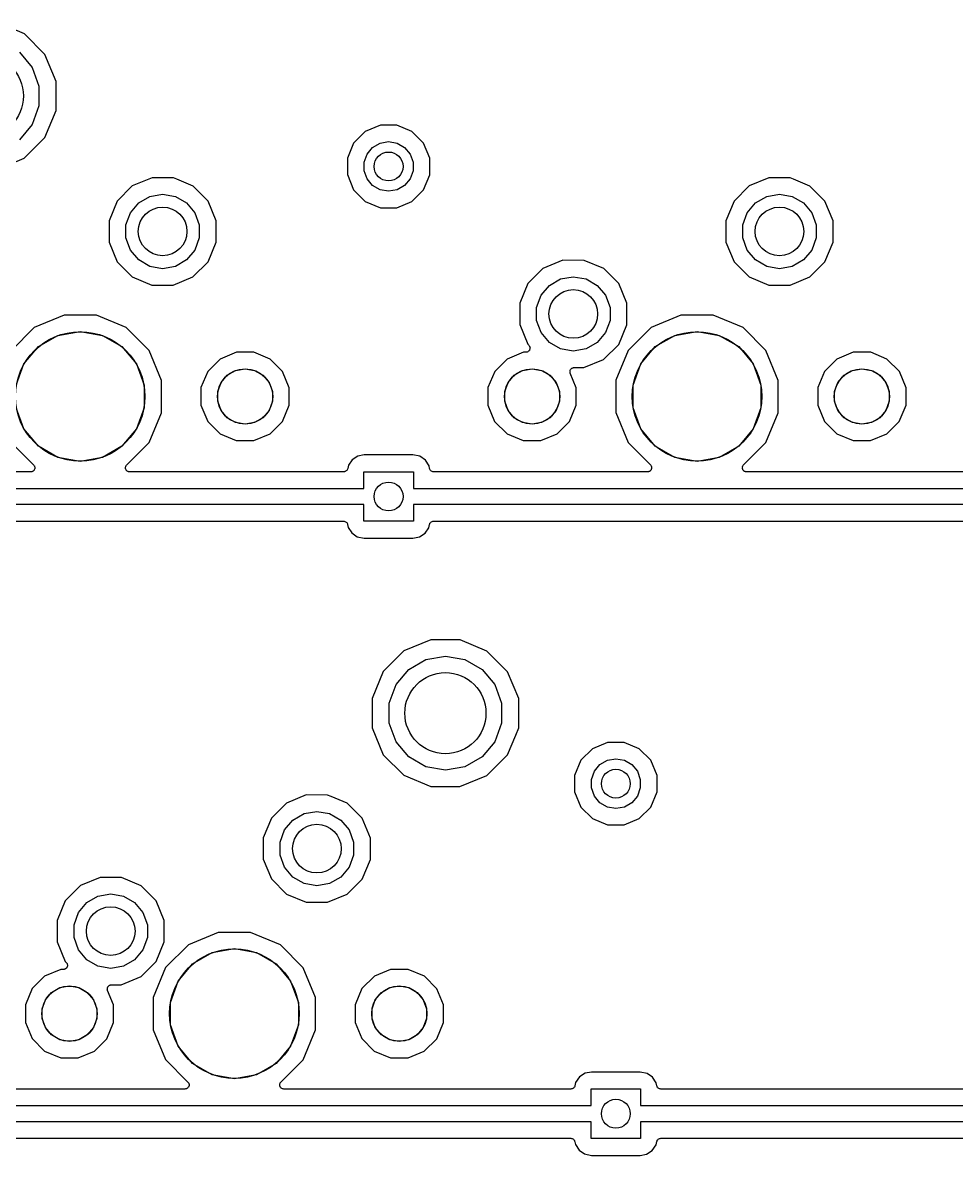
# Model space of a CAD drawing. Extents: x 36 to 201, y -145 to -29.
# Drawn here: x 143.73 to 172.49, y -102.36 to -67.49 of the extents above; entities that cross this region are included whole.
import ezdxf

# ---------------------------------------------------------------- set-up
doc = ezdxf.new("R2010")
doc.units = 0
doc.header["$MEASUREMENT"] = 0
doc.layers.add('BLACK', color=7, linetype='CONTINUOUS')

msp = doc.modelspace()

# ---------------------------------------------------------------- linework, layer by layer
at = {"layer": 'Black'}
for p, q in [((143.781, -67.8369), (142.951, -67.4924)), ((144.415, -68.4726), (143.781, -67.8369)), ((143.629, -68.4043), (144.021, -68.8717)), ((144.758, -69.3028), (144.415, -68.4726)), ((144.021, -68.8717), (144.23, -69.445)), ((144.758, -69.9722), (144.758, -69.3028)), ((144.23, -69.445), (144.23, -70.055)), ((144.23, -70.055), (144.021, -70.6283)), ((144.758, -70.2011), (144.758, -69.9722)), ((144.758, -69.9722), (144.758, -69.9722)), ((144.413, -71.0307), (144.758, -70.2011)), ((144.021, -70.6283), (143.629, -71.0957)), ((154.748, -70.6498), (154.282, -70.8427)), ((155.254, -70.6502), (154.748, -70.6498)), ((155.72, -70.844), (155.254, -70.6502)), ((143.777, -71.6654), (144.413, -71.0307)), ((154.282, -70.8427), (153.924, -71.1997)), ((156.077, -71.2015), (155.72, -70.844)), ((153.924, -71.1997), (153.73, -71.6663)), ((154.338, -71.5375), (154.508, -71.334)), ((154.508, -71.334), (154.738, -71.2012)), ((154.738, -71.2012), (155, -71.1551)), ((155, -71.1551), (155.262, -71.2012)), ((155.262, -71.2012), (155.492, -71.334)), ((155.492, -71.334), (155.662, -71.5375)), ((156.27, -71.6685), (156.077, -71.2015)), ((142.947, -72.0084), (143.777, -71.6654)), ((153.73, -71.6663), (153.73, -72.1715)), ((154.247, -71.7872), (154.338, -71.5375)), ((154.247, -72.0528), (154.247, -71.7872)), ((155.662, -71.5375), (155.753, -71.7872)), ((155.753, -71.7872), (155.753, -72.0528)), ((156.27, -72.1737), (156.27, -71.6685)), ((153.73, -72.1715), (153.923, -72.6385)), ((154.338, -72.3025), (154.247, -72.0528)), ((155.753, -72.0528), (155.662, -72.3025)), ((156.076, -72.6403), (156.27, -72.1737)), ((147.106, -72.5195), (146.641, -72.9836)), ((147.713, -72.2687), (147.106, -72.5195)), ((148.37, -72.2693), (147.713, -72.2687)), ((148.477, -72.314), (148.37, -72.2693)), ((148.976, -72.5212), (148.477, -72.314)), ((149.44, -72.986), (148.976, -72.5212)), ((154.508, -72.506), (154.338, -72.3025)), ((154.738, -72.6388), (154.508, -72.506)), ((155.492, -72.506), (155.262, -72.6388)), ((155.662, -72.3025), (155.492, -72.506)), ((166.106, -72.5195), (165.641, -72.9836)), ((166.713, -72.2687), (166.106, -72.5195)), ((167.37, -72.2693), (166.713, -72.2687)), ((167.477, -72.314), (167.37, -72.2693)), ((167.976, -72.5212), (167.477, -72.314)), ((168.44, -72.986), (167.976, -72.5212)), ((147.302, -73.0411), (147.648, -72.8418)), ((147.648, -72.8418), (148.04, -72.7726)), ((148.04, -72.7726), (148.432, -72.8418)), ((148.432, -72.8418), (148.778, -73.0411)), ((153.923, -72.6385), (154.28, -72.996)), ((155, -72.6849), (154.738, -72.6388)), ((155.262, -72.6388), (155, -72.6849)), ((155.718, -72.9973), (156.076, -72.6403)), ((166.302, -73.0411), (166.648, -72.8418)), ((166.648, -72.8418), (167.04, -72.7726)), ((167.04, -72.7726), (167.432, -72.8418)), ((167.432, -72.8418), (167.778, -73.0411)), ((146.641, -72.9836), (146.389, -73.5902)), ((147.046, -73.3463), (147.302, -73.0411)), ((148.778, -73.0411), (149.034, -73.3463)), ((149.691, -73.593), (149.44, -72.986)), ((154.28, -72.996), (154.746, -73.1898)), ((154.746, -73.1898), (155.252, -73.1902)), ((155.252, -73.1902), (155.718, -72.9973)), ((165.641, -72.9836), (165.389, -73.5902)), ((166.046, -73.3463), (166.302, -73.0411)), ((167.778, -73.0411), (168.034, -73.3463)), ((168.691, -73.593), (168.44, -72.986)), ((146.91, -73.7208), (147.046, -73.3463)), ((149.034, -73.3463), (149.17, -73.7208)), ((165.91, -73.7208), (166.046, -73.3463)), ((168.034, -73.3463), (168.17, -73.7208)), ((146.389, -73.5902), (146.389, -74.247)), ((146.91, -74.1192), (146.91, -73.7208)), ((149.17, -73.7208), (149.17, -74.1192)), ((149.691, -74.2498), (149.691, -73.593)), ((165.389, -73.5902), (165.389, -74.247)), ((165.91, -74.1192), (165.91, -73.7208)), ((168.17, -73.7208), (168.17, -74.1192)), ((168.691, -74.2498), (168.691, -73.593)), ((146.389, -74.247), (146.64, -74.854)), ((147.046, -74.4937), (146.91, -74.1192)), ((149.17, -74.1192), (149.034, -74.4937)), ((149.439, -74.8564), (149.691, -74.2498)), ((165.389, -74.247), (165.64, -74.854)), ((166.046, -74.4937), (165.91, -74.1192)), ((168.17, -74.1192), (168.034, -74.4937)), ((168.439, -74.8564), (168.691, -74.2498)), ((147.302, -74.7989), (147.046, -74.4937)), ((149.034, -74.4937), (148.778, -74.7989)), ((166.302, -74.7989), (166.046, -74.4937)), ((168.034, -74.4937), (167.778, -74.7989)), ((146.64, -74.854), (147.104, -75.3188)), ((147.648, -74.9982), (147.302, -74.7989)), ((148.778, -74.7989), (148.432, -74.9982)), ((148.974, -75.3205), (149.439, -74.8564)), ((160.363, -74.8087), (159.756, -75.0595)), ((161.02, -74.8093), (160.363, -74.8087)), ((161.626, -75.0612), (161.02, -74.8093)), ((165.64, -74.854), (166.104, -75.3188)), ((166.648, -74.9982), (166.302, -74.7989)), ((167.778, -74.7989), (167.432, -74.9982)), ((167.974, -75.3205), (168.439, -74.8564)), ((148.04, -75.0674), (147.648, -74.9982)), ((148.432, -74.9982), (148.04, -75.0674)), ((159.756, -75.0595), (159.291, -75.5236)), ((160.298, -75.3818), (160.69, -75.3126)), ((160.69, -75.3126), (161.082, -75.3818)), ((162.09, -75.526), (161.626, -75.0612)), ((167.04, -75.0674), (166.648, -74.9982)), ((167.432, -74.9982), (167.04, -75.0674)), ((147.104, -75.3188), (147.71, -75.5707)), ((147.71, -75.5707), (148.367, -75.5713)), ((148.367, -75.5713), (148.974, -75.3205)), ((159.291, -75.5236), (159.039, -76.1302)), ((159.696, -75.8863), (159.952, -75.5811)), ((159.952, -75.5811), (160.298, -75.3818)), ((161.082, -75.3818), (161.428, -75.5811)), ((161.428, -75.5811), (161.684, -75.8863)), ((162.341, -76.133), (162.09, -75.526)), ((166.104, -75.3188), (166.71, -75.5707)), ((166.71, -75.5707), (167.367, -75.5713)), ((167.367, -75.5713), (167.974, -75.3205)), ((159.56, -76.2608), (159.696, -75.8863)), ((161.684, -75.8863), (161.82, -76.2608)), ((159.039, -76.1302), (159.039, -76.787)), ((159.56, -76.6592), (159.56, -76.2608)), ((161.82, -76.2608), (161.82, -76.6592)), ((162.341, -76.7898), (162.341, -76.133)), ((145.005, -76.4977), (144.085, -76.8778)), ((146, -76.4985), (145.005, -76.4977)), ((146.919, -76.8802), (146, -76.4985)), ((159.696, -77.0337), (159.56, -76.6592)), ((161.82, -76.6592), (161.684, -77.0337)), ((164.005, -76.4977), (163.085, -76.8778)), ((165, -76.4985), (164.005, -76.4977)), ((165.919, -76.8802), (165, -76.4985)), ((144.085, -76.8778), (143.38, -77.5809)), ((144.815, -77.1192), (145.5, -76.9985)), ((145.5, -76.9985), (146.185, -77.1192)), ((147.622, -77.5846), (146.919, -76.8802)), ((159.039, -76.787), (159.29, -77.394)), ((159.952, -77.3389), (159.696, -77.0337)), ((161.684, -77.0337), (161.428, -77.3389)), ((162.089, -77.3964), (162.341, -76.7898)), ((163.085, -76.8778), (162.38, -77.5809)), ((163.815, -77.1192), (164.5, -76.9985)), ((164.5, -76.9985), (165.185, -77.1192)), ((166.622, -77.5846), (165.919, -76.8802)), ((144.213, -77.4667), (144.815, -77.1192)), ((146.185, -77.1192), (146.787, -77.4667)), ((159.29, -77.394), (159.32, -77.4242)), ((160.298, -77.5382), (159.952, -77.3389)), ((161.428, -77.3389), (161.082, -77.5382)), ((161.624, -77.8605), (162.089, -77.3964)), ((163.213, -77.4667), (163.815, -77.1192)), ((165.185, -77.1192), (165.787, -77.4667)), ((143.767, -77.9992), (144.213, -77.4667)), ((146.787, -77.4667), (147.233, -77.9992)), ((148.002, -78.5045), (147.622, -77.5846)), ((150.311, -77.6409), (149.811, -77.8473)), ((150.851, -77.6413), (150.311, -77.6409)), ((151.351, -77.8487), (150.851, -77.6413)), ((159.151, -77.6409), (158.651, -77.8473)), ((159.23, -77.6409), (159.151, -77.6409)), ((159.246, -77.6381), (159.23, -77.6409)), ((159.263, -77.6366), (159.246, -77.6381)), ((159.268, -77.6343), (159.263, -77.6366)), ((159.273, -77.6333), (159.268, -77.6343)), ((159.288, -77.625), (159.273, -77.6333)), ((159.303, -77.618), (159.288, -77.625)), ((159.307, -77.6141), (159.303, -77.618)), ((159.311, -77.6113), (159.307, -77.6141)), ((159.322, -77.5986), (159.311, -77.6113)), ((159.32, -77.4242), (159.329, -77.4378)), ((159.334, -77.5869), (159.322, -77.5986)), ((159.329, -77.4378), (159.34, -77.4505)), ((159.336, -77.5818), (159.334, -77.5869)), ((159.34, -77.5775), (159.336, -77.5818)), ((159.34, -77.4505), (159.342, -77.4558)), ((159.345, -77.5619), (159.34, -77.5775)), ((159.342, -77.4558), (159.345, -77.4604)), ((159.345, -77.4604), (159.349, -77.4764)), ((159.352, -77.5469), (159.345, -77.5619)), ((159.349, -77.4764), (159.355, -77.492)), ((159.353, -77.5413), (159.352, -77.5469)), ((159.355, -77.5361), (159.353, -77.5413)), ((159.355, -77.492), (159.355, -77.4976)), ((159.355, -77.4976), (159.356, -77.503)), ((159.356, -77.503), (159.355, -77.5195)), ((159.355, -77.5195), (159.355, -77.5361)), ((160.69, -77.6074), (160.298, -77.5382)), ((161.082, -77.5382), (160.69, -77.6074)), ((162.38, -77.5809), (161.999, -78.5002)), ((162.767, -77.9992), (163.213, -77.4667)), ((165.787, -77.4667), (166.233, -77.9992)), ((167.002, -78.5045), (166.622, -77.5846)), ((169.311, -77.6409), (168.811, -77.8473)), ((169.851, -77.6413), (169.311, -77.6409)), ((170.351, -77.8487), (169.851, -77.6413)), ((143.529, -78.6524), (143.767, -77.9992)), ((147.233, -77.9992), (147.471, -78.6524)), ((149.811, -77.8473), (149.429, -78.2292)), ((151.733, -78.2313), (151.351, -77.8487)), ((158.651, -77.8473), (158.269, -78.2292)), ((161.017, -78.1113), (161.624, -77.8605)), ((162.529, -78.6524), (162.767, -77.9992)), ((166.233, -77.9992), (166.471, -78.6524)), ((168.811, -77.8473), (168.429, -78.2292)), ((170.733, -78.2313), (170.351, -77.8487)), ((149.429, -78.2292), (149.221, -78.7285)), ((149.84, -78.5729), (150.031, -78.3457)), ((150.031, -78.3457), (150.288, -78.1974)), ((150.288, -78.1974), (150.58, -78.1458)), ((150.58, -78.1458), (150.872, -78.1974)), ((150.872, -78.1974), (151.129, -78.3457)), ((151.129, -78.3457), (151.32, -78.5729)), ((151.939, -78.7309), (151.733, -78.2313)), ((158.269, -78.2292), (158.061, -78.7285)), ((158.68, -78.5729), (158.871, -78.3457)), ((158.871, -78.3457), (159.128, -78.1974)), ((159.128, -78.1974), (159.42, -78.1458)), ((159.42, -78.1458), (159.712, -78.1974)), ((159.712, -78.1974), (159.969, -78.3457)), ((159.969, -78.3457), (160.16, -78.5729)), ((160.586, -78.2434), (160.588, -78.2297)), ((160.588, -78.2516), (160.586, -78.2434)), ((160.588, -78.2159), (160.591, -78.208)), ((160.588, -78.2297), (160.588, -78.2159)), ((160.588, -78.26), (160.588, -78.2516)), ((160.593, -78.273), (160.588, -78.26)), ((160.591, -78.208), (160.592, -78.1997)), ((160.592, -78.1997), (160.598, -78.1874)), ((160.596, -78.2865), (160.593, -78.273)), ((160.779, -78.7309), (160.596, -78.2865)), ((160.598, -78.1874), (160.603, -78.1744)), ((160.603, -78.1744), (160.608, -78.168)), ((160.608, -78.168), (160.612, -78.1606)), ((160.612, -78.1606), (160.622, -78.1513)), ((160.622, -78.1513), (160.631, -78.1407)), ((160.631, -78.1407), (160.639, -78.1365)), ((160.639, -78.1365), (160.645, -78.1308)), ((160.645, -78.1308), (160.658, -78.1256)), ((160.658, -78.1256), (160.67, -78.1186)), ((160.67, -78.1186), (160.678, -78.1172)), ((160.678, -78.1172), (160.686, -78.114)), ((160.686, -78.114), (160.699, -78.1134)), ((160.699, -78.1134), (160.713, -78.111)), ((160.713, -78.111), (161.017, -78.1113)), ((168.429, -78.2292), (168.221, -78.7285)), ((168.84, -78.5729), (169.031, -78.3457)), ((169.031, -78.3457), (169.288, -78.1974)), ((169.288, -78.1974), (169.58, -78.1458)), ((169.58, -78.1458), (169.872, -78.1974)), ((169.872, -78.1974), (170.129, -78.3457)), ((170.129, -78.3457), (170.32, -78.5729)), ((170.939, -78.7309), (170.733, -78.2313)), ((147.471, -78.6524), (147.471, -79.3476)), ((148.002, -79.2942), (148.002, -78.5045)), ((149.221, -78.7285), (149.221, -79.2691)), ((149.739, -78.8517), (149.84, -78.5729)), ((151.32, -78.5729), (151.421, -78.8517)), ((151.939, -79.2715), (151.939, -78.7309)), ((158.061, -78.7285), (158.061, -79.2691)), ((158.579, -78.8517), (158.68, -78.5729)), ((160.16, -78.5729), (160.261, -78.8517)), ((160.779, -79.2715), (160.779, -78.7309)), ((161.999, -78.5002), (161.998, -79.4955)), ((162.529, -79.3476), (162.529, -78.6524)), ((166.471, -78.6524), (166.471, -79.3476)), ((167.002, -79.2942), (167.002, -78.5045)), ((168.221, -78.7285), (168.221, -79.2691)), ((168.739, -78.8517), (168.84, -78.5729)), ((170.32, -78.5729), (170.421, -78.8517)), ((170.939, -79.2715), (170.939, -78.7309)), ((149.739, -79.1483), (149.739, -78.8517)), ((149.84, -79.4271), (149.739, -79.1483)), ((151.421, -79.1483), (151.32, -79.4271)), ((151.421, -78.8517), (151.421, -79.1483)), ((158.579, -79.1483), (158.579, -78.8517)), ((158.68, -79.4271), (158.579, -79.1483)), ((160.261, -79.1483), (160.16, -79.4271)), ((160.261, -78.8517), (160.261, -79.1483)), ((168.739, -79.1483), (168.739, -78.8517)), ((168.84, -79.4271), (168.739, -79.1483)), ((170.421, -79.1483), (170.32, -79.4271)), ((170.421, -78.8517), (170.421, -79.1483)), ((143.767, -80.0008), (143.529, -79.3476)), ((147.471, -79.3476), (147.233, -80.0008)), ((147.62, -80.4191), (148.001, -79.4998)), ((148.001, -79.4998), (148.002, -79.2942)), ((148.002, -79.2942), (148.002, -79.2942)), ((149.221, -79.2691), (149.427, -79.7687)), ((150.031, -79.6543), (149.84, -79.4271)), ((151.32, -79.4271), (151.129, -79.6543)), ((151.731, -79.7708), (151.939, -79.2715)), ((158.061, -79.2691), (158.267, -79.7687)), ((158.871, -79.6543), (158.68, -79.4271)), ((160.16, -79.4271), (159.969, -79.6543)), ((160.571, -79.7708), (160.779, -79.2715)), ((161.998, -79.4955), (162.378, -80.4154)), ((162.767, -80.0008), (162.529, -79.3476)), ((166.471, -79.3476), (166.233, -80.0008)), ((166.62, -80.4191), (167.001, -79.4998)), ((167.001, -79.4998), (167.002, -79.2942)), ((167.002, -79.2942), (167.002, -79.2942)), ((168.221, -79.2691), (168.427, -79.7687)), ((169.031, -79.6543), (168.84, -79.4271)), ((170.32, -79.4271), (170.129, -79.6543)), ((170.731, -79.7708), (170.939, -79.2715)), ((149.427, -79.7687), (149.809, -80.1513)), ((150.288, -79.8026), (150.031, -79.6543)), ((150.58, -79.8541), (150.288, -79.8026)), ((150.872, -79.8026), (150.58, -79.8541)), ((151.129, -79.6543), (150.872, -79.8026)), ((151.349, -80.1527), (151.731, -79.7708)), ((158.267, -79.7687), (158.649, -80.1513)), ((159.128, -79.8026), (158.871, -79.6543)), ((159.42, -79.8541), (159.128, -79.8026)), ((159.712, -79.8026), (159.42, -79.8541)), ((159.969, -79.6543), (159.712, -79.8026)), ((160.189, -80.1527), (160.571, -79.7708)), ((168.427, -79.7687), (168.809, -80.1513)), ((169.288, -79.8026), (169.031, -79.6543)), ((169.58, -79.8541), (169.288, -79.8026)), ((169.872, -79.8026), (169.58, -79.8541)), ((170.129, -79.6543), (169.872, -79.8026)), ((170.349, -80.1527), (170.731, -79.7708)), ((144.213, -80.5332), (143.767, -80.0008)), ((147.233, -80.0008), (146.787, -80.5332)), ((149.809, -80.1513), (150.309, -80.3587)), ((150.849, -80.3591), (151.349, -80.1527)), ((158.649, -80.1513), (159.149, -80.3587)), ((159.689, -80.3591), (160.189, -80.1527)), ((163.213, -80.5332), (162.767, -80.0008)), ((166.233, -80.0008), (165.787, -80.5332)), ((168.809, -80.1513), (169.309, -80.3587)), ((169.849, -80.3591), (170.349, -80.1527)), ((143.378, -80.4154), (144.066, -81.1053)), ((144.815, -80.8808), (144.213, -80.5332)), ((146.787, -80.5332), (146.185, -80.8808)), ((146.933, -81.1051), (147.62, -80.4191)), ((150.309, -80.3587), (150.849, -80.3591)), ((159.149, -80.3587), (159.689, -80.3591)), ((162.378, -80.4154), (163.066, -81.1053)), ((163.815, -80.8808), (163.213, -80.5332)), ((165.787, -80.5332), (165.185, -80.8808)), ((165.933, -81.1051), (166.62, -80.4191)), ((169.309, -80.3587), (169.849, -80.3591)), ((145.5, -81.0015), (144.815, -80.8808)), ((146.185, -80.8808), (145.5, -81.0015)), ((154.051, -80.8351), (153.877, -80.9468)), ((154.25, -80.7976), (154.051, -80.8351)), ((155.749, -80.7976), (154.25, -80.7976)), ((155.963, -80.8409), (155.749, -80.7976)), ((156.133, -80.9569), (155.963, -80.8409)), ((164.5, -81.0015), (163.815, -80.8808)), ((165.185, -80.8808), (164.5, -81.0015)), ((144.066, -81.1053), (144.076, -81.1188)), ((144.076, -81.1188), (144.087, -81.1315)), ((144.087, -81.1315), (144.089, -81.1368)), ((144.092, -81.243), (144.087, -81.2585)), ((144.089, -81.1368), (144.092, -81.1414)), ((144.092, -81.1414), (144.096, -81.1574)), ((144.099, -81.228), (144.092, -81.243)), ((144.096, -81.1574), (144.102, -81.1729)), ((144.1, -81.2224), (144.099, -81.228)), ((144.102, -81.2171), (144.1, -81.2224)), ((144.102, -81.1729), (144.102, -81.1786)), ((144.102, -81.1786), (144.103, -81.184)), ((144.103, -81.184), (144.102, -81.2005)), ((144.102, -81.2005), (144.102, -81.2171)), ((146.896, -81.1838), (146.897, -81.1785)), ((146.897, -81.2004), (146.896, -81.1838)), ((146.897, -81.1729), (146.903, -81.1573)), ((146.897, -81.1785), (146.897, -81.1729)), ((146.897, -81.2171), (146.897, -81.2004)), ((146.899, -81.2223), (146.897, -81.2171)), ((146.9, -81.2278), (146.899, -81.2223)), ((146.907, -81.2429), (146.9, -81.2278)), ((146.903, -81.1573), (146.907, -81.1412)), ((146.907, -81.1412), (146.91, -81.1367)), ((146.912, -81.2585), (146.907, -81.2429)), ((146.91, -81.1367), (146.912, -81.1315)), ((146.912, -81.1315), (146.923, -81.1187)), ((146.923, -81.1187), (146.933, -81.1051)), ((153.732, -81.2393), (153.725, -81.2585)), ((153.74, -81.2202), (153.732, -81.2393)), ((153.761, -81.1165), (153.74, -81.2202)), ((153.877, -80.9468), (153.761, -81.1165)), ((156.245, -81.1305), (156.133, -80.9569)), ((156.261, -81.2185), (156.245, -81.1305)), ((156.269, -81.2385), (156.261, -81.2185)), ((156.276, -81.2585), (156.269, -81.2385)), ((163.066, -81.1053), (163.076, -81.1188)), ((163.076, -81.1188), (163.087, -81.1315)), ((163.087, -81.1315), (163.089, -81.1368)), ((163.092, -81.243), (163.087, -81.2585)), ((163.089, -81.1368), (163.092, -81.1414)), ((163.092, -81.1414), (163.096, -81.1574)), ((163.099, -81.228), (163.092, -81.243)), ((163.096, -81.1574), (163.102, -81.1729)), ((163.1, -81.2224), (163.099, -81.228)), ((163.102, -81.2171), (163.1, -81.2224)), ((163.102, -81.1729), (163.102, -81.1786)), ((163.102, -81.1786), (163.103, -81.184)), ((163.103, -81.184), (163.102, -81.2005)), ((163.102, -81.2005), (163.102, -81.2171)), ((165.896, -81.1838), (165.897, -81.1785)), ((165.897, -81.2004), (165.896, -81.1838)), ((165.897, -81.1729), (165.903, -81.1573)), ((165.897, -81.1785), (165.897, -81.1729)), ((165.897, -81.2171), (165.897, -81.2004)), ((165.899, -81.2223), (165.897, -81.2171)), ((165.9, -81.2278), (165.899, -81.2223)), ((165.907, -81.2429), (165.9, -81.2278)), ((165.903, -81.1573), (165.907, -81.1412)), ((165.907, -81.1412), (165.91, -81.1367)), ((165.912, -81.2585), (165.907, -81.2429)), ((165.91, -81.1367), (165.912, -81.1315)), ((165.912, -81.1315), (165.923, -81.1187)), ((165.923, -81.1187), (165.933, -81.1051)), ((143.977, -81.322), (137.386, -81.322)), ((143.993, -81.3191), (143.977, -81.322)), ((144.009, -81.3177), (143.993, -81.3191)), ((144.014, -81.3153), (144.009, -81.3177)), ((144.02, -81.3143), (144.014, -81.3153)), ((144.034, -81.3061), (144.02, -81.3143)), ((144.049, -81.2991), (144.034, -81.3061)), ((144.053, -81.2951), (144.049, -81.2991)), ((144.058, -81.2923), (144.053, -81.2951)), ((144.069, -81.2796), (144.058, -81.2923)), ((144.081, -81.2679), (144.069, -81.2796)), ((144.083, -81.2628), (144.081, -81.2679)), ((144.087, -81.2585), (144.083, -81.2628)), ((146.916, -81.2627), (146.912, -81.2585)), ((146.918, -81.2678), (146.916, -81.2627)), ((146.93, -81.2795), (146.918, -81.2678)), ((146.941, -81.2923), (146.93, -81.2795)), ((146.945, -81.2951), (146.941, -81.2923)), ((146.949, -81.299), (146.945, -81.2951)), ((146.964, -81.306), (146.949, -81.299)), ((146.979, -81.3143), (146.964, -81.306)), ((146.984, -81.3153), (146.979, -81.3143)), ((146.989, -81.3176), (146.984, -81.3153)), ((147.006, -81.3191), (146.989, -81.3176)), ((147.022, -81.322), (147.006, -81.3191)), ((153.615, -81.322), (147.022, -81.322)), ((153.636, -81.3184), (153.615, -81.322)), ((153.656, -81.3154), (153.636, -81.3184)), ((153.657, -81.3146), (153.656, -81.3154)), ((153.659, -81.3143), (153.657, -81.3146)), ((153.677, -81.3041), (153.659, -81.3143)), ((153.695, -81.2943), (153.677, -81.3041)), ((153.696, -81.2931), (153.695, -81.2943)), ((153.697, -81.2923), (153.696, -81.2931)), ((153.71, -81.2766), (153.697, -81.2923)), ((153.724, -81.2613), (153.71, -81.2766)), ((153.725, -81.2585), (153.724, -81.2597)), ((153.724, -81.2597), (153.724, -81.2613)), ((154.238, -81.83), (154.238, -81.318)), ((154.238, -81.318), (155.762, -81.318)), ((155.762, -81.318), (155.762, -81.83)), ((156.277, -81.2591), (156.276, -81.2585)), ((156.277, -81.2598), (156.277, -81.2591)), ((156.291, -81.276), (156.277, -81.2598)), ((156.305, -81.2923), (156.291, -81.276)), ((156.305, -81.2927), (156.305, -81.2923)), ((156.306, -81.2932), (156.305, -81.2927)), ((156.324, -81.3037), (156.306, -81.2932)), ((156.343, -81.3143), (156.324, -81.3037)), ((156.344, -81.3145), (156.343, -81.3143)), ((156.344, -81.3148), (156.344, -81.3145)), ((156.365, -81.3183), (156.344, -81.3148)), ((156.386, -81.322), (156.365, -81.3183)), ((162.977, -81.322), (156.386, -81.322)), ((162.993, -81.3191), (162.977, -81.322)), ((163.009, -81.3177), (162.993, -81.3191)), ((163.014, -81.3153), (163.009, -81.3177)), ((163.02, -81.3143), (163.014, -81.3153)), ((163.034, -81.3061), (163.02, -81.3143)), ((163.049, -81.2991), (163.034, -81.3061)), ((163.053, -81.2951), (163.049, -81.2991)), ((163.058, -81.2923), (163.053, -81.2951)), ((163.069, -81.2796), (163.058, -81.2923)), ((163.081, -81.2679), (163.069, -81.2796)), ((163.083, -81.2628), (163.081, -81.2679)), ((163.087, -81.2585), (163.083, -81.2628)), ((165.916, -81.2627), (165.912, -81.2585)), ((165.918, -81.2678), (165.916, -81.2627)), ((165.93, -81.2795), (165.918, -81.2678)), ((165.941, -81.2923), (165.93, -81.2795)), ((165.945, -81.2951), (165.941, -81.2923)), ((165.949, -81.299), (165.945, -81.2951)), ((165.964, -81.306), (165.949, -81.299)), ((165.979, -81.3143), (165.964, -81.306)), ((165.984, -81.3153), (165.979, -81.3143)), ((165.989, -81.3176), (165.984, -81.3153)), ((166.006, -81.3191), (165.989, -81.3176)), ((166.022, -81.322), (166.006, -81.3191)), ((174.615, -81.322), (166.022, -81.322)), ((136.762, -81.83), (154.238, -81.83)), ((155.762, -81.83), (175.238, -81.83)), ((154.238, -82.33), (136.762, -82.33)), ((154.238, -82.842), (154.238, -82.33)), ((175.238, -82.33), (155.762, -82.33)), ((155.762, -82.33), (155.762, -82.842)), ((137.385, -82.838), (153.614, -82.838)), ((153.614, -82.838), (153.635, -82.8417)), ((153.635, -82.8417), (153.656, -82.8452)), ((153.656, -82.8452), (153.656, -82.8455)), ((153.656, -82.8455), (153.657, -82.8457)), ((153.657, -82.8457), (153.676, -82.8563)), ((153.676, -82.8563), (153.694, -82.8668)), ((153.694, -82.8668), (153.695, -82.8673)), ((153.695, -82.8673), (153.695, -82.8677)), ((153.695, -82.8677), (153.709, -82.8841)), ((153.709, -82.8841), (153.723, -82.9002)), ((153.723, -82.9002), (153.723, -82.9009)), ((153.723, -82.9009), (153.724, -82.9015)), ((153.724, -82.9015), (153.731, -82.9215)), ((153.731, -82.9215), (153.739, -82.9415)), ((153.739, -82.9415), (153.755, -83.0295)), ((155.762, -82.842), (154.238, -82.842)), ((156.239, -83.0435), (156.26, -82.9398)), ((156.26, -82.9398), (156.268, -82.9207)), ((156.268, -82.9207), (156.275, -82.9015)), ((156.275, -82.9015), (156.276, -82.9003)), ((156.276, -82.8987), (156.29, -82.8834)), ((156.276, -82.9003), (156.276, -82.8987)), ((156.29, -82.8834), (156.303, -82.8677)), ((156.303, -82.8677), (156.304, -82.8669)), ((156.304, -82.8669), (156.305, -82.8657)), ((156.305, -82.8657), (156.323, -82.8559)), ((156.323, -82.8559), (156.341, -82.8457)), ((156.341, -82.8457), (156.343, -82.8454)), ((156.343, -82.8454), (156.344, -82.8446)), ((156.344, -82.8446), (156.364, -82.8416)), ((156.364, -82.8416), (156.385, -82.838)), ((156.385, -82.838), (174.614, -82.838)), ((153.755, -83.0295), (153.867, -83.2031)), ((153.867, -83.2031), (154.037, -83.3191)), ((154.037, -83.3191), (154.251, -83.3624)), ((155.75, -83.3624), (155.949, -83.3249)), ((155.949, -83.3249), (156.123, -83.2132)), ((156.123, -83.2132), (156.239, -83.0435)), ((154.251, -83.3624), (155.75, -83.3624)), ((156.303, -86.4916), (155.473, -86.8346)), ((157.201, -86.4924), (156.303, -86.4916)), ((158.031, -86.8369), (157.201, -86.4924)), ((155.473, -86.8346), (154.837, -87.4693)), ((155.621, -87.4043), (156.149, -87.0993)), ((156.149, -87.0993), (156.75, -86.9933)), ((156.75, -86.9933), (157.351, -87.0993)), ((157.351, -87.0993), (157.879, -87.4043)), ((158.665, -87.4726), (158.031, -86.8369)), ((154.837, -87.4693), (154.492, -88.2989)), ((155.229, -87.8717), (155.621, -87.4043)), ((157.879, -87.4043), (158.271, -87.8717)), ((159.008, -88.3028), (158.665, -87.4726)), ((155.02, -88.445), (155.229, -87.8717)), ((158.271, -87.8717), (158.48, -88.445)), ((154.492, -88.2989), (154.492, -89.1972)), ((155.02, -89.055), (155.02, -88.445)), ((158.48, -88.445), (158.48, -89.055)), ((159.008, -89.2011), (159.008, -88.3028)), ((154.492, -89.1972), (154.835, -90.0274)), ((155.229, -89.6283), (155.02, -89.055)), ((158.48, -89.055), (158.271, -89.6283)), ((158.915, -89.4236), (159.008, -89.2011)), ((158.663, -90.0307), (158.915, -89.4236)), ((158.915, -89.4236), (158.915, -89.4236)), ((155.621, -90.0957), (155.229, -89.6283)), ((158.271, -89.6283), (157.879, -90.0957)), ((161.282, -89.8427), (160.924, -90.1997)), ((161.748, -89.6498), (161.282, -89.8427)), ((162.254, -89.6502), (161.748, -89.6498)), ((162.72, -89.844), (162.254, -89.6502)), ((163.077, -90.2015), (162.72, -89.844)), ((154.835, -90.0274), (155.469, -90.6631)), ((156.149, -90.4007), (155.621, -90.0957)), ((157.879, -90.0957), (157.351, -90.4007)), ((158.027, -90.6654), (158.663, -90.0307)), ((160.924, -90.1997), (160.73, -90.6663)), ((161.508, -90.334), (161.738, -90.2012)), ((161.738, -90.2012), (162, -90.1551)), ((162, -90.1551), (162.262, -90.2012)), ((162.262, -90.2012), (162.492, -90.334)), ((163.27, -90.6685), (163.077, -90.2015)), ((156.75, -90.5067), (156.149, -90.4007)), ((157.351, -90.4007), (156.75, -90.5067)), ((161.247, -90.7872), (161.338, -90.5375)), ((161.338, -90.5375), (161.508, -90.334)), ((162.492, -90.334), (162.662, -90.5375)), ((162.662, -90.5375), (162.753, -90.7872)), ((155.469, -90.6631), (156.299, -91.0076)), ((156.299, -91.0076), (157.197, -91.0084)), ((157.197, -91.0084), (158.027, -90.6654)), ((160.73, -90.6663), (160.73, -91.1715)), ((161.247, -91.0528), (161.247, -90.7872)), ((162.753, -90.7872), (162.753, -91.0528)), ((163.27, -91.1737), (163.27, -90.6685)), ((152.463, -91.2687), (151.856, -91.5195)), ((153.12, -91.2693), (152.463, -91.2687)), ((153.227, -91.314), (153.12, -91.2693)), ((153.726, -91.5212), (153.227, -91.314)), ((160.73, -91.1715), (160.923, -91.6385)), ((161.338, -91.3025), (161.247, -91.0528)), ((161.508, -91.506), (161.338, -91.3025)), ((162.662, -91.3025), (162.492, -91.506)), ((162.753, -91.0528), (162.662, -91.3025)), ((163.076, -91.6403), (163.27, -91.1737)), ((151.856, -91.5195), (151.391, -91.9836)), ((154.19, -91.986), (153.726, -91.5212)), ((160.923, -91.6385), (161.28, -91.996)), ((161.738, -91.6388), (161.508, -91.506)), ((162, -91.6849), (161.738, -91.6388)), ((162.262, -91.6388), (162, -91.6849)), ((162.492, -91.506), (162.262, -91.6388)), ((162.718, -91.9973), (163.076, -91.6403)), ((151.391, -91.9836), (151.139, -92.5902)), ((151.796, -92.3463), (152.052, -92.0411)), ((152.052, -92.0411), (152.398, -91.8418)), ((152.398, -91.8418), (152.79, -91.7726)), ((152.79, -91.7726), (153.182, -91.8418)), ((153.182, -91.8418), (153.528, -92.0411)), ((153.528, -92.0411), (153.784, -92.3463)), ((154.441, -92.593), (154.19, -91.986)), ((161.28, -91.996), (161.746, -92.1898)), ((162.252, -92.1902), (162.718, -91.9973)), ((151.66, -92.7208), (151.796, -92.3463)), ((153.784, -92.3463), (153.92, -92.7208)), ((161.746, -92.1898), (162.252, -92.1902)), ((151.139, -92.5902), (151.139, -93.247)), ((151.66, -93.1192), (151.66, -92.7208)), ((153.92, -92.7208), (153.92, -93.1192)), ((154.441, -93.2498), (154.441, -92.593)), ((151.139, -93.247), (151.39, -93.854)), ((151.796, -93.4937), (151.66, -93.1192)), ((153.92, -93.1192), (153.784, -93.4937)), ((154.189, -93.8564), (154.441, -93.2498)), ((152.052, -93.7989), (151.796, -93.4937)), ((152.398, -93.9982), (152.052, -93.7989)), ((153.528, -93.7989), (153.182, -93.9982)), ((153.784, -93.4937), (153.528, -93.7989)), ((145.506, -94.0595), (145.041, -94.5236)), ((146.113, -93.8087), (145.506, -94.0595)), ((146.77, -93.8093), (146.113, -93.8087)), ((147.376, -94.0612), (146.77, -93.8093)), ((147.84, -94.526), (147.376, -94.0612)), ((151.39, -93.854), (151.854, -94.3188)), ((152.79, -94.0674), (152.398, -93.9982)), ((153.182, -93.9982), (152.79, -94.0674)), ((153.724, -94.3205), (154.189, -93.8564)), ((145.702, -94.5811), (146.048, -94.3818)), ((146.048, -94.3818), (146.44, -94.3126)), ((146.44, -94.3126), (146.832, -94.3818)), ((146.832, -94.3818), (147.178, -94.5811)), ((151.854, -94.3188), (152.46, -94.5707)), ((153.117, -94.5713), (153.724, -94.3205)), ((145.041, -94.5236), (144.789, -95.1302)), ((145.446, -94.8863), (145.702, -94.5811)), ((147.178, -94.5811), (147.434, -94.8863)), ((148.091, -95.133), (147.84, -94.526)), ((152.46, -94.5707), (153.117, -94.5713)), ((144.789, -95.1302), (144.789, -95.787)), ((145.31, -95.2608), (145.446, -94.8863)), ((147.434, -94.8863), (147.57, -95.2608)), ((148.091, -95.7898), (148.091, -95.133)), ((145.31, -95.6592), (145.31, -95.2608)), ((147.57, -95.2608), (147.57, -95.6592)), ((149.755, -95.4977), (148.835, -95.8778)), ((150.75, -95.4985), (149.755, -95.4977)), ((151.669, -95.8802), (150.75, -95.4985)), ((144.789, -95.787), (145.04, -96.394)), ((145.446, -96.0337), (145.31, -95.6592)), ((147.57, -95.6592), (147.434, -96.0337)), ((147.839, -96.3964), (148.091, -95.7898)), ((148.835, -95.8778), (148.13, -96.5809)), ((152.372, -96.5846), (151.669, -95.8802)), ((145.702, -96.3389), (145.446, -96.0337)), ((147.434, -96.0337), (147.178, -96.3389)), ((148.963, -96.4667), (149.565, -96.1192)), ((149.565, -96.1192), (150.25, -95.9985)), ((150.25, -95.9985), (150.935, -96.1192)), ((150.935, -96.1192), (151.537, -96.4667)), ((145.04, -96.394), (145.07, -96.4242)), ((145.07, -96.4242), (145.079, -96.4378)), ((145.084, -96.5869), (145.072, -96.5986)), ((145.079, -96.4378), (145.09, -96.4505)), ((145.086, -96.5818), (145.084, -96.5869)), ((145.09, -96.5775), (145.086, -96.5818)), ((145.09, -96.4505), (145.092, -96.4558)), ((145.095, -96.5619), (145.09, -96.5775)), ((145.092, -96.4558), (145.095, -96.4604)), ((145.095, -96.4604), (145.099, -96.4764)), ((145.102, -96.5469), (145.095, -96.5619)), ((145.099, -96.4764), (145.105, -96.492)), ((145.103, -96.5413), (145.102, -96.5469)), ((145.105, -96.5361), (145.103, -96.5413)), ((145.105, -96.492), (145.105, -96.4976)), ((145.105, -96.4976), (145.106, -96.503)), ((145.106, -96.503), (145.105, -96.5195)), ((145.105, -96.5195), (145.105, -96.5361)), ((146.048, -96.5382), (145.702, -96.3389)), ((146.44, -96.6074), (146.048, -96.5382)), ((146.832, -96.5382), (146.44, -96.6074)), ((147.178, -96.3389), (146.832, -96.5382)), ((147.374, -96.8605), (147.839, -96.3964)), ((148.13, -96.5809), (147.749, -97.5002)), ((148.517, -96.9992), (148.963, -96.4667)), ((151.537, -96.4667), (151.983, -96.9992)), ((152.752, -97.5045), (152.372, -96.5846)), ((144.401, -96.8473), (144.019, -97.2292)), ((144.901, -96.6409), (144.401, -96.8473)), ((144.98, -96.6409), (144.901, -96.6409)), ((144.996, -96.6381), (144.98, -96.6409)), ((145.013, -96.6366), (144.996, -96.6381)), ((145.018, -96.6343), (145.013, -96.6366)), ((145.023, -96.6333), (145.018, -96.6343)), ((145.038, -96.625), (145.023, -96.6333)), ((145.053, -96.618), (145.038, -96.625)), ((145.057, -96.6141), (145.053, -96.618)), ((145.061, -96.6113), (145.057, -96.6141)), ((145.072, -96.5986), (145.061, -96.6113)), ((146.767, -97.1113), (147.374, -96.8605)), ((154.561, -96.8473), (154.179, -97.2292)), ((155.061, -96.6409), (154.561, -96.8473)), ((155.601, -96.6413), (155.061, -96.6409)), ((156.101, -96.8487), (155.601, -96.6413)), ((156.483, -97.2313), (156.101, -96.8487)), ((144.019, -97.2292), (143.811, -97.7285)), ((144.621, -97.3457), (144.878, -97.1974)), ((144.878, -97.1974), (145.17, -97.1458)), ((145.17, -97.1458), (145.462, -97.1974)), ((145.462, -97.1974), (145.719, -97.3457)), ((146.336, -97.2434), (146.338, -97.2297)), ((146.338, -97.2516), (146.336, -97.2434)), ((146.338, -97.2159), (146.341, -97.208)), ((146.338, -97.2297), (146.338, -97.2159)), ((146.338, -97.26), (146.338, -97.2516)), ((146.343, -97.273), (146.338, -97.26)), ((146.341, -97.208), (146.342, -97.1997)), ((146.342, -97.1997), (146.348, -97.1874)), ((146.346, -97.2865), (146.343, -97.273)), ((146.348, -97.1874), (146.353, -97.1744)), ((146.353, -97.1744), (146.358, -97.168)), ((146.358, -97.168), (146.362, -97.1606)), ((146.362, -97.1606), (146.372, -97.1513)), ((146.372, -97.1513), (146.381, -97.1407)), ((146.381, -97.1407), (146.389, -97.1365)), ((146.389, -97.1365), (146.395, -97.1308)), ((146.395, -97.1308), (146.408, -97.1256)), ((146.408, -97.1256), (146.42, -97.1186)), ((146.42, -97.1186), (146.428, -97.1172)), ((146.428, -97.1172), (146.436, -97.114)), ((146.436, -97.114), (146.449, -97.1134)), ((146.449, -97.1134), (146.463, -97.111)), ((146.463, -97.111), (146.767, -97.1113)), ((148.279, -97.6524), (148.517, -96.9992)), ((151.983, -96.9992), (152.221, -97.6524)), ((154.179, -97.2292), (153.971, -97.7285)), ((154.781, -97.3457), (155.038, -97.1974)), ((155.038, -97.1974), (155.33, -97.1458)), ((155.33, -97.1458), (155.622, -97.1974)), ((155.622, -97.1974), (155.879, -97.3457)), ((156.689, -97.7309), (156.483, -97.2313)), ((144.329, -97.8517), (144.43, -97.5729)), ((144.43, -97.5729), (144.621, -97.3457)), ((145.719, -97.3457), (145.91, -97.5729)), ((145.91, -97.5729), (146.011, -97.8517)), ((146.529, -97.7309), (146.346, -97.2865)), ((147.749, -97.5002), (147.748, -98.4955)), ((152.752, -98.2942), (152.752, -97.5045)), ((154.489, -97.8517), (154.59, -97.5729)), ((154.59, -97.5729), (154.781, -97.3457)), ((155.879, -97.3457), (156.07, -97.5729)), ((156.07, -97.5729), (156.171, -97.8517)), ((143.811, -97.7285), (143.811, -98.2691)), ((144.329, -98.1483), (144.329, -97.8517)), ((146.011, -97.8517), (146.011, -98.1483)), ((146.529, -98.2715), (146.529, -97.7309)), ((148.279, -98.3476), (148.279, -97.6524)), ((152.221, -97.6524), (152.221, -98.3476)), ((153.971, -97.7285), (153.971, -98.2691)), ((154.489, -98.1483), (154.489, -97.8517)), ((156.171, -97.8517), (156.171, -98.1483)), ((156.689, -98.2715), (156.689, -97.7309)), ((143.811, -98.2691), (144.017, -98.7687)), ((144.43, -98.4271), (144.329, -98.1483)), ((146.011, -98.1483), (145.91, -98.4271)), ((146.321, -98.7708), (146.529, -98.2715)), ((152.751, -98.4998), (152.752, -98.2942)), ((152.752, -98.2942), (152.752, -98.2942)), ((153.971, -98.2691), (154.177, -98.7687)), ((154.59, -98.4271), (154.489, -98.1483)), ((156.171, -98.1483), (156.07, -98.4271)), ((156.481, -98.7708), (156.689, -98.2715)), ((144.621, -98.6543), (144.43, -98.4271)), ((144.878, -98.8026), (144.621, -98.6543)), ((145.719, -98.6543), (145.462, -98.8026)), ((145.91, -98.4271), (145.719, -98.6543)), ((147.748, -98.4955), (148.128, -99.4154)), ((148.517, -99.0008), (148.279, -98.3476)), ((152.221, -98.3476), (151.983, -99.0008)), ((152.37, -99.4191), (152.751, -98.4998)), ((154.781, -98.6543), (154.59, -98.4271)), ((155.038, -98.8026), (154.781, -98.6543)), ((155.879, -98.6543), (155.622, -98.8026)), ((156.07, -98.4271), (155.879, -98.6543)), ((144.017, -98.7687), (144.399, -99.1513)), ((145.17, -98.8541), (144.878, -98.8026)), ((145.462, -98.8026), (145.17, -98.8541)), ((145.939, -99.1527), (146.321, -98.7708)), ((148.963, -99.5332), (148.517, -99.0008)), ((151.983, -99.0008), (151.537, -99.5332)), ((154.177, -98.7687), (154.559, -99.1513)), ((155.33, -98.8541), (155.038, -98.8026)), ((155.622, -98.8026), (155.33, -98.8541)), ((156.099, -99.1527), (156.481, -98.7708)), ((144.399, -99.1513), (144.899, -99.3587)), ((144.899, -99.3587), (145.439, -99.3591)), ((145.439, -99.3591), (145.939, -99.1527)), ((154.559, -99.1513), (155.059, -99.3587)), ((155.059, -99.3587), (155.599, -99.3591)), ((155.599, -99.3591), (156.099, -99.1527)), ((148.128, -99.4154), (148.816, -100.105)), ((149.565, -99.8808), (148.963, -99.5332)), ((151.537, -99.5332), (150.935, -99.8808)), ((151.683, -100.105), (152.37, -99.4191)), ((150.25, -100.002), (149.565, -99.8808)), ((150.935, -99.8808), (150.25, -100.002)), ((160.877, -99.9468), (160.761, -100.117)), ((161.051, -99.8351), (160.877, -99.9468)), ((161.25, -99.7976), (161.051, -99.8351)), ((162.749, -99.7976), (161.25, -99.7976)), ((162.963, -99.8409), (162.749, -99.7976)), ((163.133, -99.9569), (162.963, -99.8409)), ((163.245, -100.131), (163.133, -99.9569)), ((148.727, -100.322), (142.386, -100.322)), ((148.743, -100.319), (148.727, -100.322)), ((148.759, -100.318), (148.743, -100.319)), ((148.764, -100.315), (148.759, -100.318)), ((148.77, -100.314), (148.764, -100.315)), ((148.784, -100.306), (148.77, -100.314)), ((148.799, -100.299), (148.784, -100.306)), ((148.803, -100.295), (148.799, -100.299)), ((148.808, -100.292), (148.803, -100.295)), ((148.819, -100.28), (148.808, -100.292)), ((148.816, -100.105), (148.826, -100.119)), ((148.831, -100.268), (148.819, -100.28)), ((148.826, -100.119), (148.837, -100.131)), ((148.833, -100.263), (148.831, -100.268)), ((148.837, -100.258), (148.833, -100.263)), ((148.837, -100.131), (148.839, -100.137)), ((148.842, -100.243), (148.837, -100.258)), ((148.839, -100.137), (148.842, -100.141)), ((148.842, -100.141), (148.846, -100.157)), ((148.849, -100.228), (148.842, -100.243)), ((148.846, -100.157), (148.852, -100.173)), ((148.85, -100.222), (148.849, -100.228)), ((148.852, -100.217), (148.85, -100.222)), ((148.852, -100.173), (148.852, -100.179)), ((148.852, -100.179), (148.853, -100.184)), ((148.853, -100.184), (148.852, -100.201)), ((148.852, -100.201), (148.852, -100.217)), ((151.646, -100.184), (151.647, -100.178)), ((151.647, -100.2), (151.646, -100.184)), ((151.647, -100.173), (151.653, -100.157)), ((151.647, -100.178), (151.647, -100.173)), ((151.647, -100.217), (151.647, -100.2)), ((151.649, -100.222), (151.647, -100.217)), ((151.65, -100.228), (151.649, -100.222)), ((151.657, -100.243), (151.65, -100.228)), ((151.653, -100.157), (151.657, -100.141)), ((151.657, -100.141), (151.66, -100.137)), ((151.662, -100.258), (151.657, -100.243)), ((151.66, -100.137), (151.662, -100.131)), ((151.662, -100.131), (151.673, -100.119)), ((151.666, -100.263), (151.662, -100.258)), ((151.668, -100.268), (151.666, -100.263)), ((151.68, -100.28), (151.668, -100.268)), ((151.673, -100.119), (151.683, -100.105)), ((151.691, -100.292), (151.68, -100.28)), ((151.695, -100.295), (151.691, -100.292)), ((151.699, -100.299), (151.695, -100.295)), ((151.714, -100.306), (151.699, -100.299)), ((151.729, -100.314), (151.714, -100.306)), ((151.734, -100.315), (151.729, -100.314)), ((151.739, -100.318), (151.734, -100.315)), ((151.756, -100.319), (151.739, -100.318)), ((151.772, -100.322), (151.756, -100.319)), ((160.615, -100.322), (151.772, -100.322)), ((160.636, -100.318), (160.615, -100.322)), ((160.656, -100.315), (160.636, -100.318)), ((160.657, -100.315), (160.656, -100.315)), ((160.659, -100.314), (160.657, -100.315)), ((160.677, -100.304), (160.659, -100.314)), ((160.695, -100.294), (160.677, -100.304)), ((160.696, -100.293), (160.695, -100.294)), ((160.697, -100.292), (160.696, -100.293)), ((160.71, -100.277), (160.697, -100.292)), ((160.724, -100.261), (160.71, -100.277)), ((160.725, -100.258), (160.724, -100.26)), ((160.724, -100.26), (160.724, -100.261)), ((160.732, -100.239), (160.725, -100.258)), ((160.74, -100.22), (160.732, -100.239)), ((160.761, -100.117), (160.74, -100.22)), ((161.238, -100.83), (161.238, -100.318)), ((161.238, -100.318), (162.762, -100.318)), ((162.762, -100.318), (162.762, -100.83)), ((163.261, -100.218), (163.245, -100.131)), ((163.269, -100.238), (163.261, -100.218)), ((163.276, -100.258), (163.269, -100.238)), ((163.277, -100.259), (163.276, -100.258)), ((163.277, -100.26), (163.277, -100.259)), ((163.291, -100.276), (163.277, -100.26)), ((163.305, -100.292), (163.291, -100.276)), ((163.305, -100.293), (163.305, -100.292)), ((163.306, -100.293), (163.305, -100.293)), ((163.324, -100.304), (163.306, -100.293)), ((163.343, -100.314), (163.324, -100.304)), ((163.344, -100.314), (163.343, -100.314)), ((163.344, -100.315), (163.344, -100.314)), ((163.365, -100.318), (163.344, -100.315)), ((163.386, -100.322), (163.365, -100.318)), ((179.602, -100.322), (163.386, -100.322)), ((141.762, -100.83), (161.238, -100.83)), ((162.762, -100.83), (195.816, -100.83)), ((161.238, -101.33), (141.762, -101.33)), ((161.238, -101.842), (161.238, -101.33)), ((195.92, -101.33), (162.762, -101.33)), ((162.762, -101.33), (162.762, -101.842)), ((142.385, -101.838), (160.614, -101.838)), ((160.614, -101.838), (160.635, -101.842)), ((160.635, -101.842), (160.656, -101.845)), ((160.656, -101.845), (160.656, -101.846)), ((160.656, -101.846), (160.657, -101.846)), ((160.657, -101.846), (160.676, -101.856)), ((160.676, -101.856), (160.694, -101.867)), ((160.694, -101.867), (160.695, -101.867)), ((160.695, -101.867), (160.695, -101.868)), ((160.695, -101.868), (160.709, -101.884)), ((160.709, -101.884), (160.723, -101.9)), ((160.723, -101.9), (160.723, -101.901)), ((160.723, -101.901), (160.724, -101.901)), ((160.724, -101.901), (160.731, -101.922)), ((160.731, -101.922), (160.739, -101.942)), ((160.739, -101.942), (160.755, -102.029)), ((160.755, -102.029), (160.867, -102.203)), ((162.762, -101.842), (161.238, -101.842)), ((163.123, -102.213), (163.239, -102.043)), ((163.239, -102.043), (163.26, -101.94)), ((163.26, -101.94), (163.268, -101.921)), ((163.268, -101.921), (163.275, -101.901)), ((163.275, -101.901), (163.276, -101.9)), ((163.276, -101.899), (163.29, -101.883)), ((163.276, -101.9), (163.276, -101.899)), ((163.29, -101.883), (163.303, -101.868)), ((163.303, -101.868), (163.304, -101.867)), ((163.304, -101.867), (163.305, -101.866)), ((163.305, -101.866), (163.323, -101.856)), ((163.323, -101.856), (163.341, -101.846)), ((163.341, -101.846), (163.343, -101.845)), ((163.343, -101.845), (163.344, -101.845)), ((163.344, -101.845), (163.364, -101.842)), ((163.364, -101.842), (163.385, -101.838)), ((163.385, -101.838), (195.907, -101.838)), ((160.867, -102.203), (161.037, -102.319)), ((161.037, -102.319), (161.251, -102.362)), ((161.251, -102.362), (162.75, -102.362)), ((162.75, -102.362), (162.949, -102.325)), ((162.949, -102.325), (163.123, -102.213))]:
    msp.add_line(p, q, dxfattribs=at)
for centre, radius in [((142.5, -69.75), 1.25), ((155, -71.92), 0.4445), ((148.04, -73.92), 0.7493), ((167.04, -73.92), 0.7493), ((160.69, -76.46), 0.7493), ((145.5, -79), 1.9939), ((164.5, -79), 1.9939), ((150.58, -79), 0.8509), ((159.42, -79), 0.8509), ((169.58, -79), 0.8509), ((155, -82.08), 0.4445), ((156.75, -88.75), 1.25), ((162, -90.92), 0.4445), ((152.79, -92.92), 0.7493), ((146.44, -95.46), 0.7493), ((150.25, -98), 1.9939), ((145.17, -98), 0.8509), ((155.33, -98), 0.8509), ((162, -101.08), 0.4445)]:
    msp.add_circle(centre, radius, dxfattribs=at)

doc.saveas('drawing.dxf')
